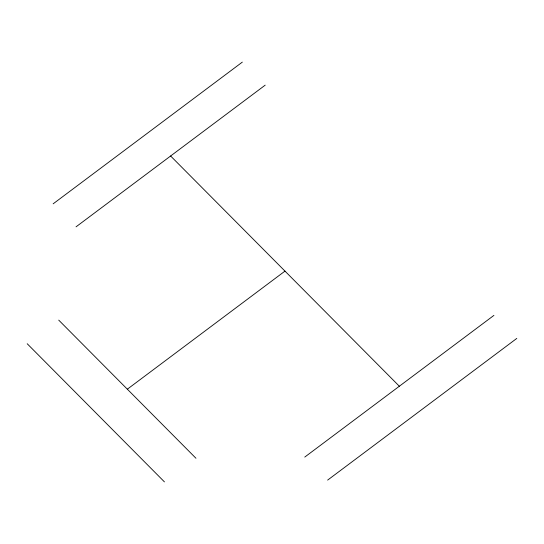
<?xml version="1.0" encoding="UTF-8"?>
<svg xmlns="http://www.w3.org/2000/svg" width="544" height="544" viewBox="0 0 544 544"><rect width="100%" height="100%" fill="white"/><g stroke="black" fill="none" stroke-linecap="round" stroke-linejoin="round"><path stroke-width="0.82" d="M53.162 203.816L242.332 62.118M76.038 226.841L265.2 85.143M127.344 389.191L284.981 271.109M304.762 457.082L493.925 315.384M327.638 480.107L516.8 338.409M170.619 155.992L399.344 386.233M58.725 320.124L195.962 458.266M27.2 343.74L164.438 481.882"/></g></svg>
